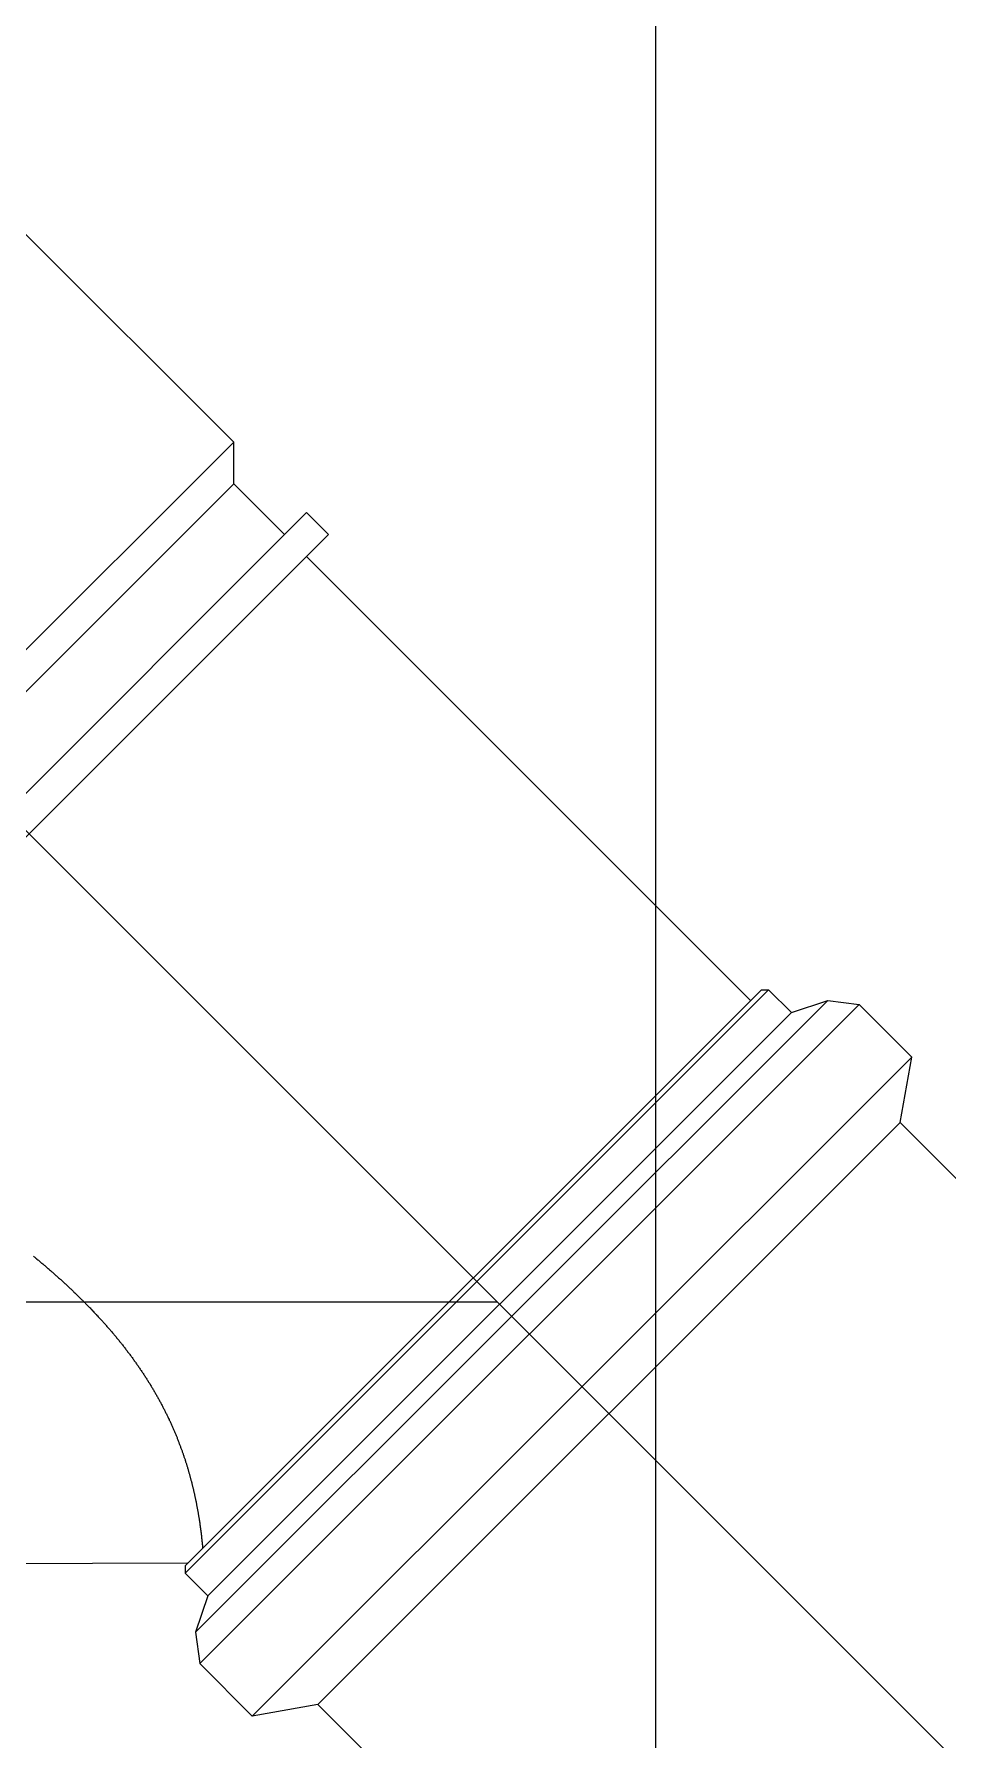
# Model space of a CAD drawing. Header units: millimetres. Extents: x -1292 to 2253, y 326 to 453.
# Drawn here: x 2092.7325 to 2092.8204, y 359.904 to 360.0682 of the extents above; entities that cross this region are included whole.
import ezdxf

# ---------------------------------------------------------------- set-up
doc = ezdxf.new("R2010")
doc.units = ezdxf.units.MM
doc.header["$LTSCALE"] = 0.5
doc.linetypes.add('HIDDENX2', pattern=[0.75, 0.5, -0.25])
for name, color, linetype in [('-HIDRO', 8, 'Continuous'), ('Eixo', 4, 'HIDDENX2'), ('Esgoto', 5, 'ByLayer')]:
    doc.layers.add(name, color=color, linetype=linetype)

# ---------------------------------------------------------------- blocks, each defined once
blk = doc.blocks.new('pp')
at = {"layer": '-HIDRO', "flags": 128}
blk.add_lwpolyline([(3701.20976, 249.44873), (3701.20976, 249.09668, 0.414214), (3701.23376, 249.07268), (3701.50579, 249.07268, 0.414214), (3701.5298, 249.09668), (3701.5298, 249.44873, 0.414214), (3701.50579, 249.47273), (3701.23376, 249.47273, 0.414214)], format="xyb", close=True, dxfattribs=at)

msp = doc.modelspace()

# ---------------------------------------------------------------- linework, layer by layer
at = {"layer": 'Eixo'}
for p, q in [((2092.68934, 360.03387), (2092.77703, 359.94617)), ((2092.64271, 359.94617), (2092.77703, 359.94617)), ((2092.80583, 359.91737), (2092.77703, 359.94617)), ((2092.82598, 359.89722), (2092.80035, 359.92285)), ((2092.80583, 359.91737), (2092.80035, 359.92285))]:
    msp.add_line(p, q, dxfattribs=at)
at = {"layer": 'Esgoto', "color": 2}
for p, q in [((2092.75168, 360.02893), (2092.73147, 360.04914)), ((2092.75168, 360.02893), (2092.69511, 359.97236)), ((2092.75168, 360.0249), (2092.75168, 360.02893)), ((2092.75168, 360.0249), (2092.69834, 359.97156)), ((2092.75656, 360.02002), (2092.75168, 360.0249)), ((2092.75868, 360.02214), (2092.70309, 359.96655)), ((2092.7608, 360.02002), (2092.75868, 360.02214)), ((2092.7608, 360.02002), (2092.70578, 359.965)), ((2092.80141, 359.97517), (2092.75868, 360.0179)), ((2092.80244, 359.9762), (2092.747, 359.92076)), ((2092.80314, 359.9762), (2092.747, 359.92006)), ((2092.80244, 359.9762), (2092.80314, 359.9762)), ((2092.80314, 359.9762), (2092.80533, 359.97401)), ((2092.80883, 359.97518), (2092.74802, 359.91437)), ((2092.81184, 359.97478), (2092.74842, 359.91136)), ((2092.80533, 359.97401), (2092.74919, 359.91787)), ((2092.80533, 359.97401), (2092.80883, 359.97518)), ((2092.80883, 359.97518), (2092.81184, 359.97478)), ((2092.81184, 359.97478), (2092.8169, 359.96973)), ((2092.8169, 359.96973), (2092.75347, 359.9063)), ((2092.81578, 359.96342), (2092.8169, 359.96973)), ((2092.81578, 359.96342), (2092.75978, 359.90742)), ((2092.85398, 359.92522), (2092.81578, 359.96342)), ((2092.73242, 359.95057), (2092.73249, 359.95052)), ((2092.73249, 359.95052), (2092.73256, 359.95046)), ((2092.73256, 359.95046), (2092.73263, 359.9504)), ((2092.73263, 359.9504), (2092.7327, 359.95035)), ((2092.7327, 359.95035), (2092.73276, 359.95029)), ((2092.73276, 359.95029), (2092.73283, 359.95023)), ((2092.73283, 359.95023), (2092.7329, 359.95017)), ((2092.7329, 359.95017), (2092.73297, 359.95012)), ((2092.73297, 359.95012), (2092.73304, 359.95006)), ((2092.73304, 359.95006), (2092.73311, 359.95)), ((2092.73311, 359.95), (2092.73317, 359.94994)), ((2092.73317, 359.94994), (2092.73324, 359.94989)), ((2092.73324, 359.94989), (2092.73331, 359.94983)), ((2092.73331, 359.94983), (2092.73338, 359.94977)), ((2092.73338, 359.94977), (2092.73344, 359.94971)), ((2092.73344, 359.94971), (2092.73351, 359.94966)), ((2092.73351, 359.94966), (2092.73358, 359.9496)), ((2092.73358, 359.9496), (2092.73365, 359.94954)), ((2092.73365, 359.94954), (2092.73371, 359.94948)), ((2092.73371, 359.94948), (2092.73378, 359.94942)), ((2092.73378, 359.94942), (2092.73385, 359.94937)), ((2092.73385, 359.94937), (2092.73392, 359.94931)), ((2092.73392, 359.94931), (2092.73398, 359.94925)), ((2092.73398, 359.94925), (2092.73405, 359.94919)), ((2092.73405, 359.94919), (2092.73412, 359.94913)), ((2092.73412, 359.94913), (2092.73418, 359.94907)), ((2092.73418, 359.94907), (2092.73425, 359.94902)), ((2092.73425, 359.94902), (2092.73432, 359.94896)), ((2092.73432, 359.94896), (2092.73438, 359.9489)), ((2092.73438, 359.9489), (2092.73445, 359.94884)), ((2092.73445, 359.94884), (2092.73452, 359.94878)), ((2092.73452, 359.94878), (2092.73458, 359.94872)), ((2092.73458, 359.94872), (2092.73465, 359.94866)), ((2092.73465, 359.94866), (2092.73471, 359.9486)), ((2092.73471, 359.9486), (2092.73478, 359.94855)), ((2092.73478, 359.94855), (2092.73484, 359.94849)), ((2092.73484, 359.94849), (2092.73491, 359.94843)), ((2092.73491, 359.94843), (2092.73498, 359.94837)), ((2092.73498, 359.94837), (2092.73504, 359.94831)), ((2092.73504, 359.94831), (2092.73511, 359.94825)), ((2092.73511, 359.94825), (2092.73517, 359.94819)), ((2092.73517, 359.94819), (2092.73524, 359.94813)), ((2092.73524, 359.94813), (2092.7353, 359.94807)), ((2092.7353, 359.94807), (2092.73537, 359.94801)), ((2092.73537, 359.94801), (2092.73543, 359.94795)), ((2092.73543, 359.94795), (2092.7355, 359.94789)), ((2092.7355, 359.94789), (2092.73556, 359.94783)), ((2092.73556, 359.94783), (2092.73562, 359.94777)), ((2092.73562, 359.94777), (2092.73569, 359.94771)), ((2092.73569, 359.94771), (2092.73575, 359.94765)), ((2092.73575, 359.94765), (2092.73582, 359.94759)), ((2092.73582, 359.94759), (2092.73588, 359.94753)), ((2092.73588, 359.94753), (2092.73594, 359.94747)), ((2092.73594, 359.94747), (2092.73601, 359.94741)), ((2092.73601, 359.94741), (2092.73607, 359.94735)), ((2092.73607, 359.94735), (2092.73613, 359.94729)), ((2092.73613, 359.94729), (2092.7362, 359.94723)), ((2092.7362, 359.94723), (2092.73626, 359.94717)), ((2092.73626, 359.94717), (2092.73632, 359.94711)), ((2092.73632, 359.94711), (2092.73639, 359.94705)), ((2092.73639, 359.94705), (2092.73645, 359.94699)), ((2092.73645, 359.94699), (2092.73651, 359.94693)), ((2092.73651, 359.94693), (2092.73657, 359.94687)), ((2092.73657, 359.94687), (2092.73664, 359.94681)), ((2092.73664, 359.94681), (2092.7367, 359.94675)), ((2092.7367, 359.94675), (2092.73676, 359.94669)), ((2092.73676, 359.94669), (2092.73682, 359.94663)), ((2092.73682, 359.94663), (2092.73689, 359.94657)), ((2092.73689, 359.94657), (2092.73695, 359.94651)), ((2092.73695, 359.94651), (2092.73701, 359.94644)), ((2092.73701, 359.94644), (2092.73707, 359.94638)), ((2092.73707, 359.94638), (2092.73713, 359.94632)), ((2092.73713, 359.94632), (2092.73719, 359.94626)), ((2092.73719, 359.94626), (2092.73725, 359.9462)), ((2092.73725, 359.9462), (2092.73732, 359.94614)), ((2092.73732, 359.94614), (2092.73738, 359.94608)), ((2092.73738, 359.94608), (2092.73744, 359.94601)), ((2092.73744, 359.94601), (2092.7375, 359.94595)), ((2092.7375, 359.94595), (2092.73756, 359.94589)), ((2092.73756, 359.94589), (2092.73762, 359.94583)), ((2092.73762, 359.94583), (2092.73768, 359.94576)), ((2092.73768, 359.94576), (2092.73774, 359.9457)), ((2092.73774, 359.9457), (2092.73781, 359.94564)), ((2092.73781, 359.94564), (2092.73787, 359.94558)), ((2092.73787, 359.94558), (2092.73793, 359.94551)), ((2092.73793, 359.94551), (2092.73799, 359.94545)), ((2092.73799, 359.94545), (2092.73805, 359.94539)), ((2092.73805, 359.94539), (2092.73811, 359.94532)), ((2092.73811, 359.94532), (2092.73817, 359.94526)), ((2092.73817, 359.94526), (2092.73823, 359.94519)), ((2092.73823, 359.94519), (2092.73829, 359.94513)), ((2092.73829, 359.94513), (2092.73835, 359.94506)), ((2092.73835, 359.94506), (2092.73841, 359.945)), ((2092.73841, 359.945), (2092.73847, 359.94494)), ((2092.73847, 359.94494), (2092.73853, 359.94487)), ((2092.73853, 359.94487), (2092.73859, 359.94481)), ((2092.73859, 359.94481), (2092.73866, 359.94474)), ((2092.73866, 359.94474), (2092.73872, 359.94468)), ((2092.73872, 359.94468), (2092.73878, 359.94461)), ((2092.73878, 359.94461), (2092.73884, 359.94454)), ((2092.73884, 359.94454), (2092.7389, 359.94448)), ((2092.7389, 359.94448), (2092.73896, 359.94441)), ((2092.73896, 359.94441), (2092.73902, 359.94435)), ((2092.73902, 359.94435), (2092.73908, 359.94428)), ((2092.73908, 359.94428), (2092.73914, 359.94421)), ((2092.73914, 359.94421), (2092.73919, 359.94415)), ((2092.73919, 359.94415), (2092.73925, 359.94408)), ((2092.73925, 359.94408), (2092.73931, 359.94401)), ((2092.73931, 359.94401), (2092.73937, 359.94395)), ((2092.73937, 359.94395), (2092.73943, 359.94388)), ((2092.73943, 359.94388), (2092.73949, 359.94381)), ((2092.73949, 359.94381), (2092.73955, 359.94374)), ((2092.73955, 359.94374), (2092.73961, 359.94368)), ((2092.73961, 359.94368), (2092.73967, 359.94361)), ((2092.73967, 359.94361), (2092.73973, 359.94354)), ((2092.73973, 359.94354), (2092.73979, 359.94347)), ((2092.73979, 359.94347), (2092.73984, 359.9434)), ((2092.73984, 359.9434), (2092.7399, 359.94334)), ((2092.7399, 359.94334), (2092.73996, 359.94327)), ((2092.73996, 359.94327), (2092.74002, 359.9432)), ((2092.74002, 359.9432), (2092.74008, 359.94313)), ((2092.74008, 359.94313), (2092.74014, 359.94306)), ((2092.74014, 359.94306), (2092.74019, 359.94299)), ((2092.74019, 359.94299), (2092.74025, 359.94292)), ((2092.74025, 359.94292), (2092.74031, 359.94286)), ((2092.74031, 359.94286), (2092.74037, 359.94279)), ((2092.74037, 359.94279), (2092.74042, 359.94272)), ((2092.74042, 359.94272), (2092.74048, 359.94265)), ((2092.74048, 359.94265), (2092.74054, 359.94258)), ((2092.74054, 359.94258), (2092.74059, 359.94251)), ((2092.74059, 359.94251), (2092.74065, 359.94244)), ((2092.74065, 359.94244), (2092.74071, 359.94237)), ((2092.74071, 359.94237), (2092.74076, 359.9423)), ((2092.74076, 359.9423), (2092.74082, 359.94223)), ((2092.74082, 359.94223), (2092.74088, 359.94216)), ((2092.74088, 359.94216), (2092.74093, 359.94209)), ((2092.74093, 359.94209), (2092.74099, 359.94202)), ((2092.74099, 359.94202), (2092.74104, 359.94194)), ((2092.74104, 359.94194), (2092.7411, 359.94187)), ((2092.7411, 359.94187), (2092.74116, 359.9418)), ((2092.74116, 359.9418), (2092.74121, 359.94173)), ((2092.74121, 359.94173), (2092.74127, 359.94166)), ((2092.74127, 359.94166), (2092.74132, 359.94159)), ((2092.74132, 359.94159), (2092.74138, 359.94152)), ((2092.74138, 359.94152), (2092.74143, 359.94145)), ((2092.74143, 359.94145), (2092.74148, 359.94137)), ((2092.74148, 359.94137), (2092.74154, 359.9413)), ((2092.74154, 359.9413), (2092.74159, 359.94123)), ((2092.74159, 359.94123), (2092.74165, 359.94116)), ((2092.74165, 359.94116), (2092.7417, 359.94109)), ((2092.7417, 359.94109), (2092.74175, 359.94102)), ((2092.74175, 359.94102), (2092.74181, 359.94094)), ((2092.74181, 359.94094), (2092.74186, 359.94087)), ((2092.74186, 359.94087), (2092.74191, 359.9408)), ((2092.74191, 359.9408), (2092.74197, 359.94073)), ((2092.74197, 359.94073), (2092.74202, 359.94065)), ((2092.74202, 359.94065), (2092.74207, 359.94058)), ((2092.74207, 359.94058), (2092.74212, 359.94051)), ((2092.74212, 359.94051), (2092.74218, 359.94044)), ((2092.74218, 359.94044), (2092.74223, 359.94036)), ((2092.74223, 359.94036), (2092.74228, 359.94029)), ((2092.74228, 359.94029), (2092.74233, 359.94022)), ((2092.74233, 359.94022), (2092.74238, 359.94014)), ((2092.74238, 359.94014), (2092.74243, 359.94007)), ((2092.74243, 359.94007), (2092.74248, 359.94)), ((2092.74248, 359.94), (2092.74253, 359.93992)), ((2092.74253, 359.93992), (2092.74258, 359.93985)), ((2092.74258, 359.93985), (2092.74263, 359.93978)), ((2092.74263, 359.93978), (2092.74268, 359.9397)), ((2092.74268, 359.9397), (2092.74273, 359.93963)), ((2092.74273, 359.93963), (2092.74278, 359.93956)), ((2092.74278, 359.93956), (2092.74283, 359.93948)), ((2092.74283, 359.93948), (2092.74288, 359.93941)), ((2092.74288, 359.93941), (2092.74293, 359.93934)), ((2092.74293, 359.93934), (2092.74298, 359.93926)), ((2092.74298, 359.93926), (2092.74303, 359.93919)), ((2092.74303, 359.93919), (2092.74308, 359.93911)), ((2092.74308, 359.93911), (2092.74313, 359.93904)), ((2092.74313, 359.93904), (2092.74317, 359.93897)), ((2092.74317, 359.93897), (2092.74322, 359.93889)), ((2092.74322, 359.93889), (2092.74327, 359.93882)), ((2092.74327, 359.93882), (2092.74332, 359.93874)), ((2092.74332, 359.93874), (2092.74336, 359.93867)), ((2092.74336, 359.93867), (2092.74341, 359.93859)), ((2092.74341, 359.93859), (2092.74346, 359.93852)), ((2092.74346, 359.93852), (2092.7435, 359.93845)), ((2092.7435, 359.93845), (2092.74355, 359.93837)), ((2092.74355, 359.93837), (2092.7436, 359.9383)), ((2092.7436, 359.9383), (2092.74364, 359.93822)), ((2092.74364, 359.93822), (2092.74369, 359.93815)), ((2092.74369, 359.93815), (2092.74373, 359.93807)), ((2092.74373, 359.93807), (2092.74378, 359.938)), ((2092.74378, 359.938), (2092.74382, 359.93792)), ((2092.74382, 359.93792), (2092.74387, 359.93785)), ((2092.74387, 359.93785), (2092.74391, 359.93777)), ((2092.74391, 359.93777), (2092.74396, 359.9377)), ((2092.74396, 359.9377), (2092.744, 359.93763)), ((2092.744, 359.93763), (2092.74404, 359.93755)), ((2092.74404, 359.93755), (2092.74409, 359.93748)), ((2092.74409, 359.93748), (2092.74413, 359.9374)), ((2092.74413, 359.9374), (2092.74417, 359.93733)), ((2092.74417, 359.93733), (2092.74422, 359.93725)), ((2092.74422, 359.93725), (2092.74426, 359.93718)), ((2092.74426, 359.93718), (2092.7443, 359.9371)), ((2092.7443, 359.9371), (2092.74434, 359.93703)), ((2092.74434, 359.93703), (2092.74439, 359.93695)), ((2092.74439, 359.93695), (2092.74443, 359.93688)), ((2092.74443, 359.93688), (2092.74447, 359.9368)), ((2092.74447, 359.9368), (2092.74451, 359.93673)), ((2092.74451, 359.93673), (2092.74455, 359.93665)), ((2092.74455, 359.93665), (2092.74459, 359.93658)), ((2092.74459, 359.93658), (2092.74463, 359.9365)), ((2092.74463, 359.9365), (2092.74467, 359.93643)), ((2092.74467, 359.93643), (2092.74471, 359.93635)), ((2092.74471, 359.93635), (2092.74475, 359.93628)), ((2092.74475, 359.93628), (2092.74479, 359.9362)), ((2092.74479, 359.9362), (2092.74483, 359.93613)), ((2092.74483, 359.93613), (2092.74487, 359.93605)), ((2092.74487, 359.93605), (2092.74491, 359.93598)), ((2092.74491, 359.93598), (2092.74494, 359.93591)), ((2092.74494, 359.93591), (2092.74498, 359.93583)), ((2092.74498, 359.93583), (2092.74502, 359.93576)), ((2092.74502, 359.93576), (2092.74506, 359.93568)), ((2092.74506, 359.93568), (2092.7451, 359.93561)), ((2092.7451, 359.93561), (2092.74513, 359.93553)), ((2092.74513, 359.93553), (2092.74517, 359.93546)), ((2092.74517, 359.93546), (2092.74521, 359.93538)), ((2092.74521, 359.93538), (2092.74524, 359.93531)), ((2092.74524, 359.93531), (2092.74528, 359.93523)), ((2092.74528, 359.93523), (2092.74532, 359.93516)), ((2092.74532, 359.93516), (2092.74535, 359.93509)), ((2092.74535, 359.93509), (2092.74539, 359.93501)), ((2092.74539, 359.93501), (2092.74542, 359.93494)), ((2092.74542, 359.93494), (2092.74546, 359.93486)), ((2092.74546, 359.93486), (2092.74549, 359.93479)), ((2092.74549, 359.93479), (2092.74553, 359.93471)), ((2092.74553, 359.93471), (2092.74556, 359.93464)), ((2092.74556, 359.93464), (2092.74559, 359.93457)), ((2092.74559, 359.93457), (2092.74563, 359.93449)), ((2092.74563, 359.93449), (2092.74566, 359.93442)), ((2092.74566, 359.93442), (2092.7457, 359.93434)), ((2092.7457, 359.93434), (2092.74573, 359.93427)), ((2092.74573, 359.93427), (2092.74576, 359.9342)), ((2092.74576, 359.9342), (2092.74579, 359.93412)), ((2092.74579, 359.93412), (2092.74583, 359.93405)), ((2092.74583, 359.93405), (2092.74586, 359.93398)), ((2092.74586, 359.93398), (2092.74589, 359.9339)), ((2092.74589, 359.9339), (2092.74592, 359.93383)), ((2092.74592, 359.93383), (2092.74595, 359.93376)), ((2092.74595, 359.93376), (2092.74598, 359.93368)), ((2092.74598, 359.93368), (2092.74602, 359.93361)), ((2092.74602, 359.93361), (2092.74605, 359.93354)), ((2092.74605, 359.93354), (2092.74608, 359.93346)), ((2092.74608, 359.93346), (2092.74611, 359.93339)), ((2092.74611, 359.93339), (2092.74614, 359.93332)), ((2092.74614, 359.93332), (2092.74617, 359.93325)), ((2092.74617, 359.93325), (2092.7462, 359.93317)), ((2092.7462, 359.93317), (2092.74623, 359.9331)), ((2092.74623, 359.9331), (2092.74625, 359.93303)), ((2092.74625, 359.93303), (2092.74628, 359.93296)), ((2092.74628, 359.93296), (2092.74631, 359.93288)), ((2092.74631, 359.93288), (2092.74634, 359.93281)), ((2092.74634, 359.93281), (2092.74637, 359.93274)), ((2092.74637, 359.93274), (2092.7464, 359.93267)), ((2092.7464, 359.93267), (2092.74642, 359.9326)), ((2092.74642, 359.9326), (2092.74645, 359.93253)), ((2092.74645, 359.93253), (2092.74648, 359.93245)), ((2092.74648, 359.93245), (2092.7465, 359.93238)), ((2092.7465, 359.93238), (2092.74653, 359.93231)), ((2092.74653, 359.93231), (2092.74656, 359.93224)), ((2092.74656, 359.93224), (2092.74658, 359.93217)), ((2092.74658, 359.93217), (2092.74661, 359.9321)), ((2092.74661, 359.9321), (2092.74664, 359.93203)), ((2092.74664, 359.93203), (2092.74666, 359.93196)), ((2092.74666, 359.93196), (2092.74669, 359.93189)), ((2092.74669, 359.93189), (2092.74671, 359.93182)), ((2092.74671, 359.93182), (2092.74674, 359.93175)), ((2092.74674, 359.93175), (2092.74676, 359.93168)), ((2092.74676, 359.93168), (2092.74679, 359.93161)), ((2092.74679, 359.93161), (2092.74681, 359.93154)), ((2092.74681, 359.93154), (2092.74683, 359.93147)), ((2092.74683, 359.93147), (2092.74686, 359.9314)), ((2092.74686, 359.9314), (2092.74688, 359.93133)), ((2092.74688, 359.93133), (2092.7469, 359.93126)), ((2092.7469, 359.93126), (2092.74693, 359.93119)), ((2092.74693, 359.93119), (2092.74695, 359.93112)), ((2092.74695, 359.93112), (2092.74697, 359.93106)), ((2092.74697, 359.93106), (2092.747, 359.93099)), ((2092.747, 359.93099), (2092.74702, 359.93092)), ((2092.74702, 359.93092), (2092.74704, 359.93085)), ((2092.74704, 359.93085), (2092.74706, 359.93078)), ((2092.74706, 359.93078), (2092.74708, 359.93072)), ((2092.74708, 359.93072), (2092.7471, 359.93065)), ((2092.7471, 359.93065), (2092.74713, 359.93058)), ((2092.74713, 359.93058), (2092.74715, 359.93051)), ((2092.74715, 359.93051), (2092.74717, 359.93045)), ((2092.74717, 359.93045), (2092.74719, 359.93038)), ((2092.74719, 359.93038), (2092.74721, 359.93031)), ((2092.74721, 359.93031), (2092.74723, 359.93025)), ((2092.74723, 359.93025), (2092.74725, 359.93018)), ((2092.74725, 359.93018), (2092.74727, 359.93011)), ((2092.74727, 359.93011), (2092.74729, 359.93005)), ((2092.74729, 359.93005), (2092.74731, 359.92998)), ((2092.74731, 359.92998), (2092.74733, 359.92992)), ((2092.74733, 359.92992), (2092.74735, 359.92985)), ((2092.74735, 359.92985), (2092.74736, 359.92979)), ((2092.74736, 359.92979), (2092.74738, 359.92972)), ((2092.74738, 359.92972), (2092.7474, 359.92966)), ((2092.7474, 359.92966), (2092.74742, 359.92959)), ((2092.74742, 359.92959), (2092.74744, 359.92953)), ((2092.74744, 359.92953), (2092.74746, 359.92946)), ((2092.74746, 359.92946), (2092.74747, 359.9294)), ((2092.74747, 359.9294), (2092.74749, 359.92933)), ((2092.74749, 359.92933), (2092.74751, 359.92927)), ((2092.74751, 359.92927), (2092.74752, 359.92921)), ((2092.74752, 359.92921), (2092.74754, 359.92914)), ((2092.74754, 359.92914), (2092.74756, 359.92908)), ((2092.74756, 359.92908), (2092.74757, 359.92902)), ((2092.74757, 359.92902), (2092.74759, 359.92896)), ((2092.74759, 359.92896), (2092.74761, 359.92889)), ((2092.74761, 359.92889), (2092.74762, 359.92883)), ((2092.74762, 359.92883), (2092.74764, 359.92877)), ((2092.74764, 359.92877), (2092.74766, 359.92871)), ((2092.74766, 359.92871), (2092.74767, 359.92865)), ((2092.74767, 359.92865), (2092.74769, 359.92859)), ((2092.74769, 359.92859), (2092.7477, 359.92852)), ((2092.7477, 359.92852), (2092.74772, 359.92846)), ((2092.74772, 359.92846), (2092.74773, 359.9284)), ((2092.74773, 359.9284), (2092.74775, 359.92834)), ((2092.74775, 359.92834), (2092.74776, 359.92828)), ((2092.74776, 359.92828), (2092.74777, 359.92822)), ((2092.74777, 359.92822), (2092.74779, 359.92816)), ((2092.74779, 359.92816), (2092.7478, 359.9281)), ((2092.7478, 359.9281), (2092.74782, 359.92804)), ((2092.74782, 359.92804), (2092.74783, 359.92798)), ((2092.74783, 359.92798), (2092.74784, 359.92792)), ((2092.74784, 359.92792), (2092.74786, 359.92786)), ((2092.74786, 359.92786), (2092.74787, 359.9278)), ((2092.74787, 359.9278), (2092.74788, 359.92775)), ((2092.74788, 359.92775), (2092.7479, 359.92769)), ((2092.7479, 359.92769), (2092.74791, 359.92763)), ((2092.74791, 359.92763), (2092.74792, 359.92757)), ((2092.74792, 359.92757), (2092.74794, 359.92751)), ((2092.74794, 359.92751), (2092.74795, 359.92745)), ((2092.74795, 359.92745), (2092.74796, 359.92739)), ((2092.74796, 359.92739), (2092.74797, 359.92734)), ((2092.74797, 359.92734), (2092.74799, 359.92728)), ((2092.74799, 359.92728), (2092.748, 359.92722)), ((2092.748, 359.92722), (2092.74801, 359.92716)), ((2092.74801, 359.92716), (2092.74802, 359.92711)), ((2092.74802, 359.92711), (2092.74803, 359.92705)), ((2092.74803, 359.92705), (2092.74805, 359.92699)), ((2092.74805, 359.92699), (2092.74806, 359.92694)), ((2092.74806, 359.92694), (2092.74807, 359.92688)), ((2092.74807, 359.92688), (2092.74808, 359.92682)), ((2092.74808, 359.92682), (2092.74809, 359.92677)), ((2092.74809, 359.92677), (2092.7481, 359.92671)), ((2092.7481, 359.92671), (2092.74811, 359.92665)), ((2092.74811, 359.92665), (2092.74812, 359.9266)), ((2092.74812, 359.9266), (2092.74813, 359.92654)), ((2092.74813, 359.92654), (2092.74814, 359.92649)), ((2092.74814, 359.92649), (2092.74815, 359.92643)), ((2092.74815, 359.92643), (2092.74816, 359.92638)), ((2092.74816, 359.92638), (2092.74817, 359.92632)), ((2092.74817, 359.92632), (2092.74818, 359.92627)), ((2092.74818, 359.92627), (2092.74819, 359.92621)), ((2092.74819, 359.92621), (2092.7482, 359.92616)), ((2092.7482, 359.92616), (2092.74821, 359.92611)), ((2092.74821, 359.92611), (2092.74822, 359.92605)), ((2092.74822, 359.92605), (2092.74823, 359.926)), ((2092.74823, 359.926), (2092.74824, 359.92595)), ((2092.74824, 359.92595), (2092.74825, 359.92589)), ((2092.74825, 359.92589), (2092.74826, 359.92584)), ((2092.74826, 359.92584), (2092.74827, 359.92579)), ((2092.74827, 359.92579), (2092.74828, 359.92573)), ((2092.74828, 359.92573), (2092.74829, 359.92568)), ((2092.74829, 359.92568), (2092.7483, 359.92563)), ((2092.7483, 359.92563), (2092.7483, 359.92558)), ((2092.7483, 359.92558), (2092.74831, 359.92553)), ((2092.74831, 359.92553), (2092.74832, 359.92548)), ((2092.74832, 359.92548), (2092.74833, 359.92542)), ((2092.74833, 359.92542), (2092.74834, 359.92537)), ((2092.74834, 359.92537), (2092.74835, 359.92532)), ((2092.74835, 359.92532), (2092.74835, 359.92527)), ((2092.74835, 359.92527), (2092.74836, 359.92522)), ((2092.74836, 359.92522), (2092.74837, 359.92517)), ((2092.74837, 359.92517), (2092.74838, 359.92512)), ((2092.74838, 359.92512), (2092.74838, 359.92507)), ((2092.74838, 359.92507), (2092.74839, 359.92503)), ((2092.74839, 359.92503), (2092.7484, 359.92498)), ((2092.7484, 359.92498), (2092.74841, 359.92493)), ((2092.74841, 359.92493), (2092.74841, 359.92488)), ((2092.74841, 359.92488), (2092.74842, 359.92483)), ((2092.74842, 359.92483), (2092.74843, 359.92478)), ((2092.74843, 359.92478), (2092.74843, 359.92474)), ((2092.74843, 359.92474), (2092.74844, 359.92469)), ((2092.74844, 359.92469), (2092.74845, 359.92464)), ((2092.74845, 359.92464), (2092.74845, 359.92459)), ((2092.74845, 359.92459), (2092.74846, 359.92455)), ((2092.74846, 359.92455), (2092.74847, 359.9245)), ((2092.74847, 359.9245), (2092.74847, 359.92446)), ((2092.74847, 359.92446), (2092.74848, 359.92441)), ((2092.74848, 359.92441), (2092.74849, 359.92436)), ((2092.74849, 359.92436), (2092.74849, 359.92432)), ((2092.74849, 359.92432), (2092.7485, 359.92427)), ((2092.7485, 359.92427), (2092.7485, 359.92423)), ((2092.7485, 359.92423), (2092.74851, 359.92418)), ((2092.74851, 359.92418), (2092.74851, 359.92414)), ((2092.74851, 359.92414), (2092.74852, 359.9241)), ((2092.74852, 359.9241), (2092.74853, 359.92405)), ((2092.74853, 359.92405), (2092.74853, 359.92401)), ((2092.74853, 359.92401), (2092.74854, 359.92397)), ((2092.74854, 359.92397), (2092.74854, 359.92392)), ((2092.74854, 359.92392), (2092.74855, 359.92388)), ((2092.74855, 359.92388), (2092.74855, 359.92384)), ((2092.74855, 359.92384), (2092.74856, 359.9238)), ((2092.74856, 359.9238), (2092.74856, 359.92376)), ((2092.74856, 359.92376), (2092.74857, 359.92371)), ((2092.74857, 359.92371), (2092.74857, 359.92367)), ((2092.74857, 359.92367), (2092.74858, 359.92363)), ((2092.74858, 359.92363), (2092.74858, 359.92359)), ((2092.74858, 359.92359), (2092.74859, 359.92355)), ((2092.74859, 359.92355), (2092.74859, 359.92351)), ((2092.74859, 359.92351), (2092.74859, 359.92347)), ((2092.74859, 359.92347), (2092.7486, 359.92343)), ((2092.7486, 359.92343), (2092.7486, 359.92339)), ((2092.7486, 359.92339), (2092.74861, 359.92335)), ((2092.74861, 359.92335), (2092.74861, 359.92332)), ((2092.74861, 359.92332), (2092.74862, 359.92328)), ((2092.74862, 359.92328), (2092.74862, 359.92324)), ((2092.74862, 359.92324), (2092.74862, 359.9232)), ((2092.74862, 359.9232), (2092.74863, 359.92317)), ((2092.74863, 359.92317), (2092.74863, 359.92313)), ((2092.74863, 359.92313), (2092.74863, 359.92309)), ((2092.74863, 359.92309), (2092.74864, 359.92306)), ((2092.74864, 359.92306), (2092.74864, 359.92302)), ((2092.74864, 359.92302), (2092.74865, 359.92298)), ((2092.74865, 359.92298), (2092.74865, 359.92295)), ((2092.74865, 359.92295), (2092.74865, 359.92291)), ((2092.74865, 359.92291), (2092.74866, 359.92288)), ((2092.74866, 359.92288), (2092.74866, 359.92284)), ((2092.74866, 359.92284), (2092.74866, 359.92281)), ((2092.74866, 359.92281), (2092.74867, 359.92278)), ((2092.74867, 359.92278), (2092.74867, 359.92274)), ((2092.74867, 359.92274), (2092.74867, 359.92271)), ((2092.74867, 359.92271), (2092.74868, 359.92268)), ((2092.74868, 359.92268), (2092.74868, 359.92264)), ((2092.74868, 359.92264), (2092.74868, 359.92261)), ((2092.74868, 359.92261), (2092.74868, 359.92258)), ((2092.74868, 359.92258), (2092.74869, 359.92255)), ((2092.74869, 359.92255), (2092.74869, 359.92252)), ((2092.74869, 359.92252), (2092.74869, 359.92249)), ((2092.74725, 359.92101), (2092.69847, 359.92083)), ((2092.747, 359.92076), (2092.747, 359.92006)), ((2092.747, 359.92006), (2092.74919, 359.91787)), ((2092.74919, 359.91787), (2092.74802, 359.91437)), ((2092.74802, 359.91437), (2092.74842, 359.91136)), ((2092.74842, 359.91136), (2092.75347, 359.9063)), ((2092.75978, 359.90742), (2092.75347, 359.9063)), ((2092.79798, 359.86922), (2092.75978, 359.90742))]:
    msp.add_line(p, q, dxfattribs=at)

# ---------------------------------------------------------------- block references
at = {"layer": '-HIDRO'}
msp.add_blockref('pp', (-1608.73752, 110.67346), dxfattribs=at)

doc.saveas('drawing.dxf')
